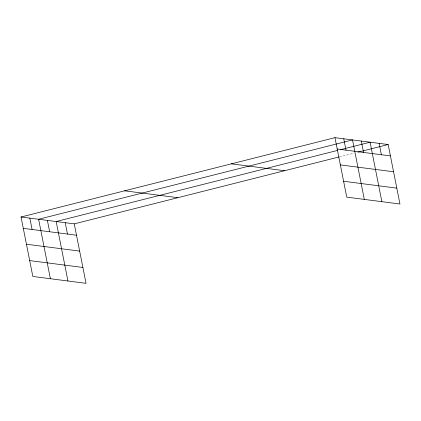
<?xml version="1.0" encoding="UTF-8"?>
<svg xmlns="http://www.w3.org/2000/svg" width="421" height="421" viewBox="0 0 421 421"><rect width="100%" height="100%" fill="white"/><g stroke="black" fill="none" stroke-linecap="round" stroke-linejoin="round"><path stroke-width="0.32" stroke-dasharray="2.1 1.58" d="M339.537 156.828L354.066 153.155"/><path stroke-width="0.63" d="M21.05 216.994L74.259 223.867L86.037 283.338L32.827 276.465L21.05 216.994L334.963 137.662L388.173 144.535L399.95 204.006L346.741 197.133L334.963 137.662M337.868 150.339L56.167 221.53L67.944 281.002M340.394 149.702L370.08 142.198L381.858 201.67M74.259 223.867L338.905 156.986M357.855 152.197L388.173 144.535M337.21 149.023L390.425 155.896M340.357 164.9L393.567 171.773M231.371 163.843L284.58 170.715M343.594 181.256L396.808 188.129M124.642 190.813L177.851 197.686M23.297 228.35L76.511 235.223M26.444 244.227L79.653 251.1M29.68 260.588L82.895 267.461M379.126 143.366L381.379 154.728M361.302 141.067L363.555 152.428M364.297 199.401L352.524 139.93L38.611 219.262L50.383 278.734M343.741 138.798L345.994 150.16M65.213 222.698L67.465 234.055M47.389 220.394L49.641 231.755M29.828 218.125L32.08 229.487"/></g></svg>
